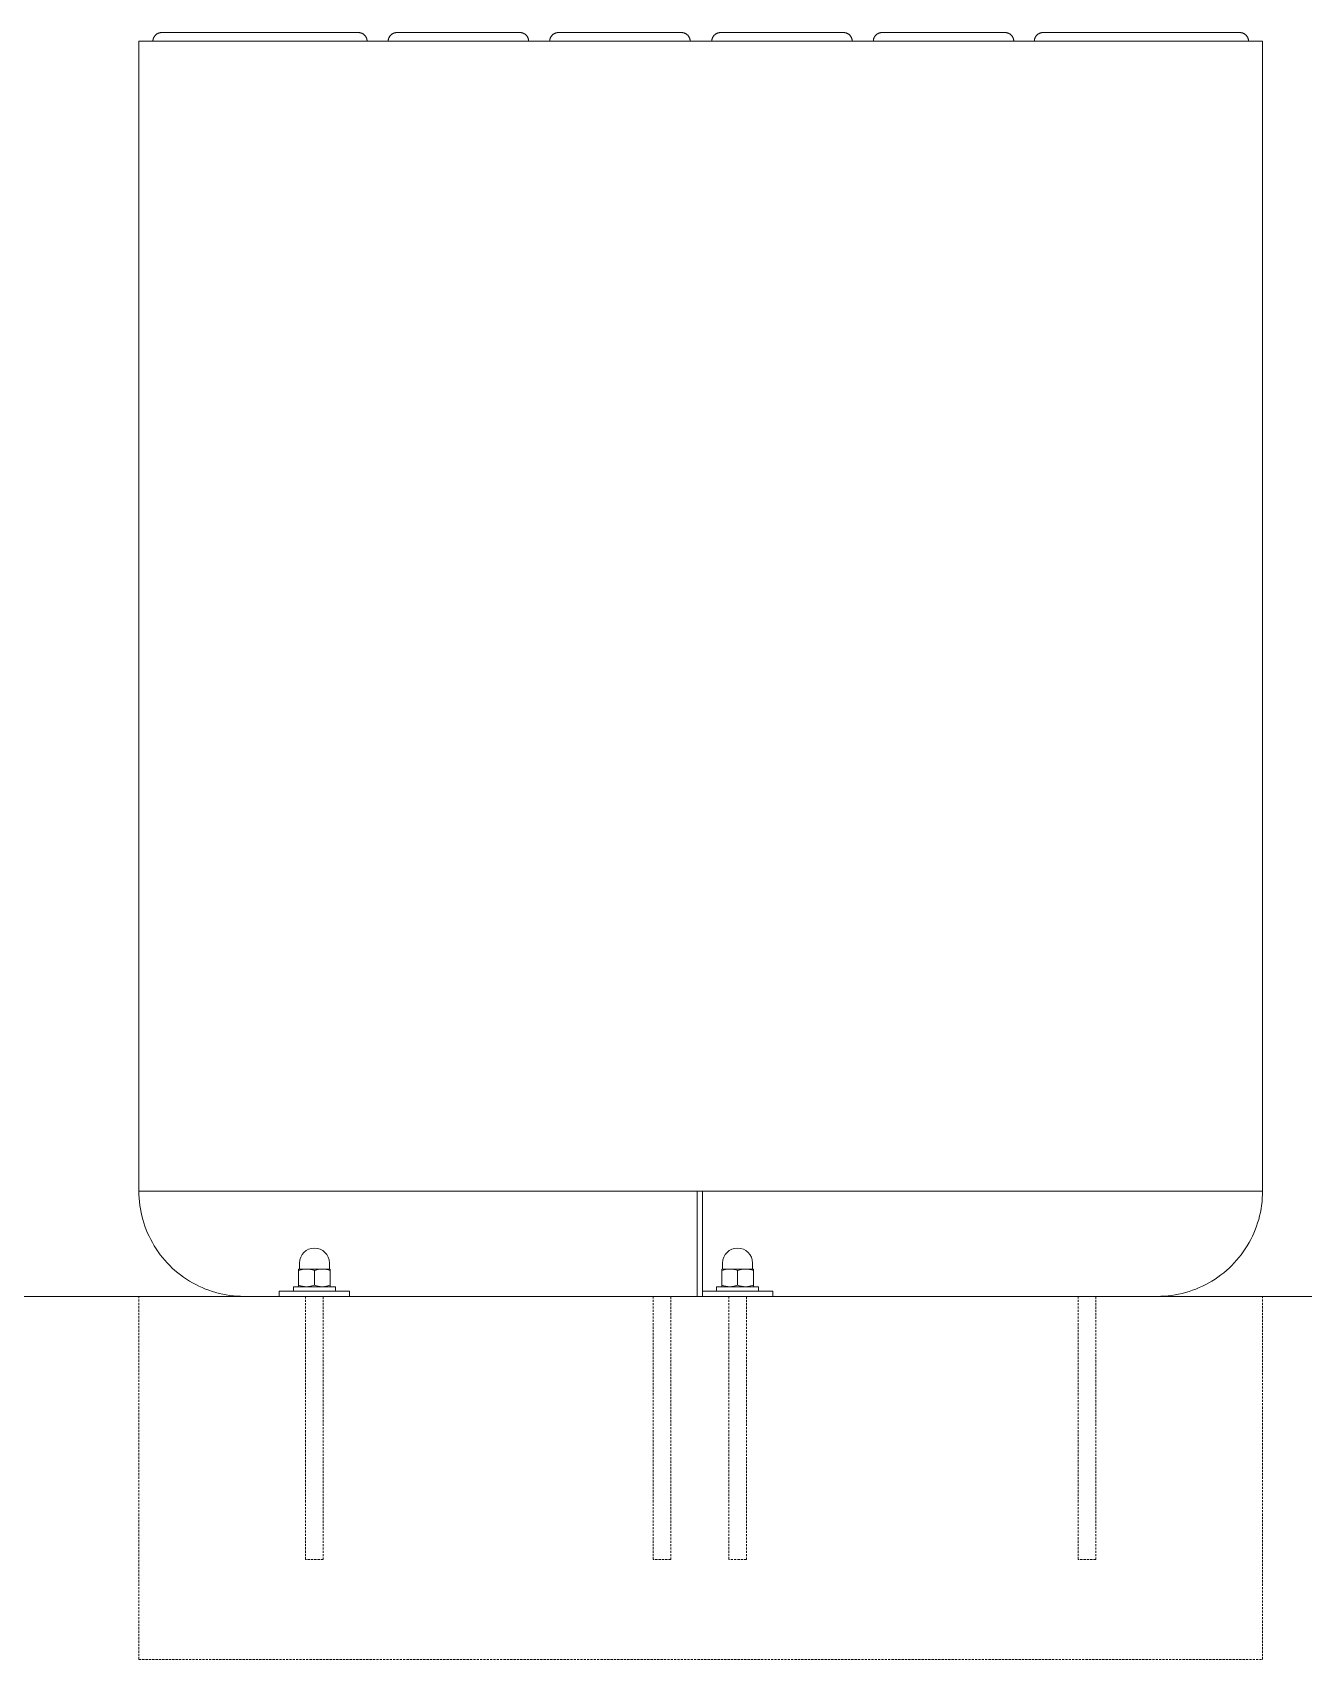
# Model space of a CAD drawing. Header units: millimetres. Extents: x 109 to 2437, y 94 to 1800.
# Drawn here: x 833 to 1557, y 813 to 1740 of the extents above; entities that cross this region are included whole.
import ezdxf

# ---------------------------------------------------------------- set-up
doc = ezdxf.new("R2010")
doc.units = ezdxf.units.MM
doc.linetypes.add('HIDDEN', pattern=[1.905, 1.27, -0.635])
doc.layers.add('ZANO_R', color=7, linetype='Continuous', lineweight=0)
doc.layers.add('ZANO_R_przerywana', color=7, linetype='HIDDEN', lineweight=0)

msp = doc.modelspace()

# ---------------------------------------------------------------- linework, layer by layer
at = {"layer": 'ZANO_R'}
for p, q in [((893.28, 1735.22), (893.28, 1080.22)), ((1533.28, 1735.22), (893.28, 1735.22)), ((901.29, 1735.56), (901.28, 1735.39)), ((901.28, 1735.39), (901.28, 1735.22)), ((901.31, 1735.73), (901.29, 1735.56)), ((901.33, 1735.9), (901.31, 1735.73)), ((901.35, 1736.07), (901.33, 1735.9)), ((901.38, 1736.23), (901.35, 1736.07)), ((901.42, 1736.4), (901.38, 1736.23)), ((901.46, 1736.57), (901.42, 1736.4)), ((901.51, 1736.73), (901.46, 1736.57)), ((901.57, 1736.89), (901.51, 1736.73)), ((901.63, 1737.05), (901.57, 1736.89)), ((901.69, 1737.21), (901.63, 1737.05)), ((901.76, 1737.36), (901.69, 1737.21)), ((901.84, 1737.52), (901.76, 1737.36)), ((901.92, 1737.67), (901.84, 1737.52)), ((902.01, 1737.81), (901.92, 1737.67)), ((902.1, 1737.96), (902.01, 1737.81)), ((902.19, 1738.1), (902.1, 1737.96)), ((902.3, 1738.24), (902.19, 1738.1)), ((902.4, 1738.37), (902.3, 1738.24)), ((902.51, 1738.5), (902.4, 1738.37)), ((902.63, 1738.63), (902.51, 1738.5)), ((902.74, 1738.75), (902.63, 1738.63)), ((902.87, 1738.87), (902.74, 1738.75)), ((902.99, 1738.98), (902.87, 1738.87)), ((903.12, 1739.09), (902.99, 1738.98)), ((903.26, 1739.2), (903.12, 1739.09)), ((903.4, 1739.3), (903.26, 1739.2)), ((903.54, 1739.4), (903.4, 1739.3)), ((903.68, 1739.49), (903.54, 1739.4)), ((903.83, 1739.57), (903.68, 1739.49)), ((903.98, 1739.66), (903.83, 1739.57)), ((904.13, 1739.73), (903.98, 1739.66)), ((904.29, 1739.8), (904.13, 1739.73)), ((904.45, 1739.87), (904.29, 1739.8)), ((904.6, 1739.93), (904.45, 1739.87)), ((904.77, 1739.98), (904.6, 1739.93)), ((904.93, 1740.03), (904.77, 1739.98)), ((905.1, 1740.07), (904.93, 1740.03)), ((905.26, 1740.11), (905.1, 1740.07)), ((905.43, 1740.14), (905.26, 1740.11)), ((905.6, 1740.17), (905.43, 1740.14)), ((905.77, 1740.19), (905.6, 1740.17)), ((905.94, 1740.2), (905.77, 1740.19)), ((906.11, 1740.21), (905.94, 1740.2)), ((906.28, 1740.22), (906.11, 1740.21)), ((906.28, 1740.22), (906.28, 1740.22)), ((906.29, 1740.22), (906.28, 1740.22)), ((906.29, 1740.22), (906.29, 1740.22)), ((906.29, 1740.22), (906.29, 1740.22)), ((906.3, 1740.22), (906.29, 1740.22)), ((906.29, 1740.22), (906.29, 1740.22)), ((906.31, 1740.22), (906.3, 1740.22)), ((906.32, 1740.22), (906.31, 1740.22)), ((906.32, 1740.22), (906.32, 1740.22)), ((906.33, 1740.22), (906.32, 1740.22)), ((906.34, 1740.22), (906.33, 1740.22)), ((906.35, 1740.22), (906.34, 1740.22)), ((906.36, 1740.22), (906.35, 1740.22)), ((906.37, 1740.22), (906.36, 1740.22)), ((906.39, 1740.22), (906.37, 1740.22)), ((907.55, 1740.22), (906.39, 1740.22)), ((907.74, 1740.22), (907.55, 1740.22)), ((914.5, 1740.22), (907.74, 1740.22)), ((914.98, 1740.22), (914.5, 1740.22)), ((929.59, 1740.22), (914.98, 1740.22)), ((929.61, 1740.22), (929.59, 1740.22)), ((930.01, 1740.22), (929.61, 1740.22)), ((930.02, 1740.22), (930.01, 1740.22)), ((930.42, 1740.22), (930.02, 1740.22)), ((930.44, 1740.22), (930.42, 1740.22)), ((930.84, 1740.22), (930.44, 1740.22)), ((930.85, 1740.22), (930.84, 1740.22)), ((931.26, 1740.22), (930.85, 1740.22)), ((931.28, 1740.22), (931.26, 1740.22)), ((931.69, 1740.22), (931.28, 1740.22)), ((931.7, 1740.22), (931.69, 1740.22)), ((932.12, 1740.22), (931.7, 1740.22)), ((932.13, 1740.22), (932.12, 1740.22)), ((932.56, 1740.22), (932.13, 1740.22)), ((932.56, 1740.22), (932.56, 1740.22)), ((932.99, 1740.22), (932.56, 1740.22)), ((933, 1740.22), (932.99, 1740.22)), ((933.43, 1740.22), (933, 1740.22)), ((933.44, 1740.22), (933.43, 1740.22)), ((933.88, 1740.22), (933.44, 1740.22)), ((933.88, 1740.22), (933.88, 1740.22)), ((934.32, 1740.22), (933.88, 1740.22)), ((1018.28, 1740.22), (934.32, 1740.22)), ((1018.28, 1740.22), (1018.45, 1740.21)), ((1018.45, 1740.21), (1018.62, 1740.2)), ((1018.62, 1740.2), (1018.79, 1740.19)), ((1018.79, 1740.19), (1018.96, 1740.17)), ((1018.96, 1740.17), (1019.13, 1740.14)), ((1019.13, 1740.14), (1019.3, 1740.11)), ((1019.3, 1740.11), (1019.46, 1740.07)), ((1019.46, 1740.07), (1019.63, 1740.03)), ((1019.63, 1740.03), (1019.79, 1739.98)), ((1019.79, 1739.98), (1019.95, 1739.93)), ((1019.95, 1739.93), (1020.11, 1739.87)), ((1020.11, 1739.87), (1020.27, 1739.8)), ((1020.27, 1739.8), (1020.43, 1739.73)), ((1020.43, 1739.73), (1020.58, 1739.66)), ((1020.58, 1739.66), (1020.73, 1739.57)), ((1020.73, 1739.57), (1020.88, 1739.49)), ((1020.88, 1739.49), (1021.02, 1739.4)), ((1021.02, 1739.4), (1021.16, 1739.3)), ((1021.16, 1739.3), (1021.3, 1739.2)), ((1021.3, 1739.2), (1021.43, 1739.09)), ((1021.43, 1739.09), (1021.57, 1738.98)), ((1021.57, 1738.98), (1021.69, 1738.87)), ((1021.69, 1738.87), (1021.81, 1738.75)), ((1021.81, 1738.75), (1021.93, 1738.63)), ((1021.93, 1738.63), (1022.05, 1738.5)), ((1022.05, 1738.5), (1022.16, 1738.37)), ((1022.16, 1738.37), (1022.26, 1738.24)), ((1022.26, 1738.24), (1022.36, 1738.1)), ((1022.36, 1738.1), (1022.46, 1737.96)), ((1022.46, 1737.96), (1022.55, 1737.81)), ((1022.55, 1737.81), (1022.64, 1737.67)), ((1022.64, 1737.67), (1022.72, 1737.52)), ((1022.72, 1737.52), (1022.79, 1737.36)), ((1022.79, 1737.36), (1022.87, 1737.21)), ((1022.87, 1737.21), (1022.93, 1737.05)), ((1022.93, 1737.05), (1022.99, 1736.89)), ((1022.99, 1736.89), (1023.05, 1736.73)), ((1023.05, 1736.73), (1023.09, 1736.57)), ((1023.09, 1736.57), (1023.14, 1736.4)), ((1023.14, 1736.4), (1023.17, 1736.23)), ((1023.17, 1736.23), (1023.21, 1736.07)), ((1023.21, 1736.07), (1023.23, 1735.9)), ((1023.23, 1735.9), (1023.25, 1735.73)), ((1023.25, 1735.73), (1023.27, 1735.56)), ((1023.27, 1735.56), (1023.28, 1735.39)), ((1023.28, 1735.39), (1023.28, 1735.22)), ((1035.29, 1735.56), (1035.28, 1735.39)), ((1035.28, 1735.39), (1035.28, 1735.22)), ((1035.31, 1735.73), (1035.29, 1735.56)), ((1035.33, 1735.9), (1035.31, 1735.73)), ((1035.35, 1736.07), (1035.33, 1735.9)), ((1035.38, 1736.23), (1035.35, 1736.07)), ((1035.42, 1736.4), (1035.38, 1736.23)), ((1035.46, 1736.57), (1035.42, 1736.4)), ((1035.51, 1736.73), (1035.46, 1736.57)), ((1035.57, 1736.89), (1035.51, 1736.73)), ((1035.63, 1737.05), (1035.57, 1736.89)), ((1035.69, 1737.21), (1035.63, 1737.05)), ((1035.76, 1737.36), (1035.69, 1737.21)), ((1035.84, 1737.52), (1035.76, 1737.36)), ((1035.92, 1737.67), (1035.84, 1737.52)), ((1036.01, 1737.81), (1035.92, 1737.67)), ((1036.1, 1737.96), (1036.01, 1737.81)), ((1036.19, 1738.1), (1036.1, 1737.96)), ((1036.3, 1738.24), (1036.19, 1738.1)), ((1036.4, 1738.37), (1036.3, 1738.24)), ((1036.51, 1738.5), (1036.4, 1738.37)), ((1036.63, 1738.63), (1036.51, 1738.5)), ((1036.74, 1738.75), (1036.63, 1738.63)), ((1036.87, 1738.87), (1036.74, 1738.75)), ((1036.99, 1738.98), (1036.87, 1738.87)), ((1037.12, 1739.09), (1036.99, 1738.98)), ((1037.26, 1739.2), (1037.12, 1739.09)), ((1037.4, 1739.3), (1037.26, 1739.2)), ((1037.54, 1739.4), (1037.4, 1739.3)), ((1037.68, 1739.49), (1037.54, 1739.4)), ((1037.83, 1739.57), (1037.68, 1739.49)), ((1037.98, 1739.66), (1037.83, 1739.57)), ((1038.13, 1739.73), (1037.98, 1739.66)), ((1038.29, 1739.8), (1038.13, 1739.73)), ((1038.45, 1739.87), (1038.29, 1739.8)), ((1038.6, 1739.93), (1038.45, 1739.87)), ((1038.77, 1739.98), (1038.6, 1739.93)), ((1038.93, 1740.03), (1038.77, 1739.98)), ((1039.1, 1740.07), (1038.93, 1740.03)), ((1039.26, 1740.11), (1039.1, 1740.07)), ((1039.43, 1740.14), (1039.26, 1740.11)), ((1039.6, 1740.17), (1039.43, 1740.14)), ((1039.77, 1740.19), (1039.6, 1740.17)), ((1039.94, 1740.2), (1039.77, 1740.19)), ((1040.11, 1740.21), (1039.94, 1740.2)), ((1040.28, 1740.22), (1040.11, 1740.21)), ((1040.28, 1740.22), (1073.4, 1740.22)), ((1073.4, 1740.22), (1073.59, 1740.22)), ((1073.59, 1740.22), (1073.95, 1740.22)), ((1073.95, 1740.22), (1074.14, 1740.22)), ((1074.14, 1740.22), (1074.5, 1740.22)), ((1074.5, 1740.22), (1110.28, 1740.22)), ((1110.45, 1740.21), (1110.28, 1740.22)), ((1110.62, 1740.2), (1110.45, 1740.21)), ((1110.79, 1740.19), (1110.62, 1740.2)), ((1110.96, 1740.17), (1110.79, 1740.19)), ((1111.13, 1740.14), (1110.96, 1740.17)), ((1111.3, 1740.11), (1111.13, 1740.14)), ((1111.46, 1740.07), (1111.3, 1740.11)), ((1111.63, 1740.03), (1111.46, 1740.07)), ((1111.79, 1739.98), (1111.63, 1740.03)), ((1111.95, 1739.93), (1111.79, 1739.98)), ((1112.11, 1739.87), (1111.95, 1739.93)), ((1112.27, 1739.8), (1112.11, 1739.87)), ((1112.43, 1739.73), (1112.27, 1739.8)), ((1112.58, 1739.66), (1112.43, 1739.73)), ((1112.73, 1739.57), (1112.58, 1739.66)), ((1112.88, 1739.49), (1112.73, 1739.57)), ((1113.02, 1739.4), (1112.88, 1739.49)), ((1113.16, 1739.3), (1113.02, 1739.4)), ((1113.3, 1739.2), (1113.16, 1739.3)), ((1113.43, 1739.09), (1113.3, 1739.2)), ((1113.57, 1738.98), (1113.43, 1739.09)), ((1113.69, 1738.87), (1113.57, 1738.98)), ((1113.81, 1738.75), (1113.69, 1738.87)), ((1113.93, 1738.63), (1113.81, 1738.75)), ((1114.05, 1738.5), (1113.93, 1738.63)), ((1114.16, 1738.37), (1114.05, 1738.5)), ((1114.26, 1738.24), (1114.16, 1738.37)), ((1114.36, 1738.1), (1114.26, 1738.24)), ((1114.46, 1737.96), (1114.36, 1738.1)), ((1114.55, 1737.81), (1114.46, 1737.96)), ((1114.64, 1737.67), (1114.55, 1737.81)), ((1114.72, 1737.52), (1114.64, 1737.67)), ((1114.79, 1737.36), (1114.72, 1737.52)), ((1114.87, 1737.21), (1114.79, 1737.36)), ((1114.93, 1737.05), (1114.87, 1737.21)), ((1114.99, 1736.89), (1114.93, 1737.05)), ((1115.05, 1736.73), (1114.99, 1736.89)), ((1115.09, 1736.57), (1115.05, 1736.73)), ((1115.14, 1736.4), (1115.09, 1736.57)), ((1115.17, 1736.23), (1115.14, 1736.4)), ((1115.21, 1736.07), (1115.17, 1736.23)), ((1115.23, 1735.9), (1115.21, 1736.07)), ((1115.25, 1735.73), (1115.23, 1735.9)), ((1115.27, 1735.56), (1115.25, 1735.73)), ((1115.28, 1735.39), (1115.27, 1735.56)), ((1115.28, 1735.22), (1115.28, 1735.39)), ((1127.29, 1735.56), (1127.28, 1735.39)), ((1127.28, 1735.39), (1127.28, 1735.22)), ((1127.31, 1735.73), (1127.29, 1735.56)), ((1127.33, 1735.9), (1127.31, 1735.73)), ((1127.35, 1736.07), (1127.33, 1735.9)), ((1127.38, 1736.23), (1127.35, 1736.07)), ((1127.42, 1736.4), (1127.38, 1736.23)), ((1127.46, 1736.57), (1127.42, 1736.4)), ((1127.51, 1736.73), (1127.46, 1736.57)), ((1127.57, 1736.89), (1127.51, 1736.73)), ((1127.63, 1737.05), (1127.57, 1736.89)), ((1127.69, 1737.21), (1127.63, 1737.05)), ((1127.76, 1737.36), (1127.69, 1737.21)), ((1127.84, 1737.52), (1127.76, 1737.36)), ((1127.92, 1737.67), (1127.84, 1737.52)), ((1128.01, 1737.81), (1127.92, 1737.67)), ((1128.1, 1737.96), (1128.01, 1737.81)), ((1128.19, 1738.1), (1128.1, 1737.96)), ((1128.3, 1738.24), (1128.19, 1738.1)), ((1128.4, 1738.37), (1128.3, 1738.24)), ((1128.51, 1738.5), (1128.4, 1738.37)), ((1128.63, 1738.63), (1128.51, 1738.5)), ((1128.74, 1738.75), (1128.63, 1738.63)), ((1128.87, 1738.87), (1128.74, 1738.75)), ((1128.99, 1738.98), (1128.87, 1738.87)), ((1129.12, 1739.09), (1128.99, 1738.98)), ((1129.26, 1739.2), (1129.12, 1739.09)), ((1129.4, 1739.3), (1129.26, 1739.2)), ((1129.54, 1739.4), (1129.4, 1739.3)), ((1129.68, 1739.49), (1129.54, 1739.4)), ((1129.83, 1739.57), (1129.68, 1739.49)), ((1129.98, 1739.66), (1129.83, 1739.57)), ((1130.13, 1739.73), (1129.98, 1739.66)), ((1130.29, 1739.8), (1130.13, 1739.73)), ((1130.45, 1739.87), (1130.29, 1739.8)), ((1130.6, 1739.93), (1130.45, 1739.87)), ((1130.77, 1739.98), (1130.6, 1739.93)), ((1130.93, 1740.03), (1130.77, 1739.98)), ((1131.1, 1740.07), (1130.93, 1740.03)), ((1131.26, 1740.11), (1131.1, 1740.07)), ((1131.43, 1740.14), (1131.26, 1740.11)), ((1131.6, 1740.17), (1131.43, 1740.14)), ((1131.77, 1740.19), (1131.6, 1740.17)), ((1131.94, 1740.2), (1131.77, 1740.19)), ((1132.11, 1740.21), (1131.94, 1740.2)), ((1132.28, 1740.22), (1132.11, 1740.21)), ((1132.28, 1740.22), (1167.09, 1740.22)), ((1167.09, 1740.22), (1167.52, 1740.22)), ((1167.52, 1740.22), (1167.64, 1740.22)), ((1167.64, 1740.22), (1185.09, 1740.22)), ((1185.09, 1740.22), (1202.28, 1740.22)), ((1202.45, 1740.21), (1202.28, 1740.22)), ((1202.62, 1740.2), (1202.45, 1740.21)), ((1202.79, 1740.19), (1202.62, 1740.2)), ((1202.96, 1740.17), (1202.79, 1740.19)), ((1203.13, 1740.14), (1202.96, 1740.17)), ((1203.3, 1740.11), (1203.13, 1740.14)), ((1203.46, 1740.07), (1203.3, 1740.11)), ((1203.63, 1740.03), (1203.46, 1740.07)), ((1203.79, 1739.98), (1203.63, 1740.03)), ((1203.95, 1739.93), (1203.79, 1739.98)), ((1204.11, 1739.87), (1203.95, 1739.93)), ((1204.27, 1739.8), (1204.11, 1739.87)), ((1204.43, 1739.73), (1204.27, 1739.8)), ((1204.58, 1739.66), (1204.43, 1739.73)), ((1204.73, 1739.57), (1204.58, 1739.66)), ((1204.88, 1739.49), (1204.73, 1739.57)), ((1205.02, 1739.4), (1204.88, 1739.49)), ((1205.16, 1739.3), (1205.02, 1739.4)), ((1205.3, 1739.2), (1205.16, 1739.3)), ((1205.43, 1739.09), (1205.3, 1739.2)), ((1205.57, 1738.98), (1205.43, 1739.09)), ((1205.69, 1738.87), (1205.57, 1738.98)), ((1205.81, 1738.75), (1205.69, 1738.87)), ((1205.93, 1738.63), (1205.81, 1738.75)), ((1206.05, 1738.5), (1205.93, 1738.63)), ((1206.16, 1738.37), (1206.05, 1738.5)), ((1206.26, 1738.24), (1206.16, 1738.37)), ((1206.36, 1738.1), (1206.26, 1738.24)), ((1206.46, 1737.96), (1206.36, 1738.1)), ((1206.55, 1737.81), (1206.46, 1737.96)), ((1206.64, 1737.67), (1206.55, 1737.81)), ((1206.72, 1737.52), (1206.64, 1737.67)), ((1206.79, 1737.36), (1206.72, 1737.52)), ((1206.87, 1737.21), (1206.79, 1737.36)), ((1206.93, 1737.05), (1206.87, 1737.21)), ((1206.99, 1736.89), (1206.93, 1737.05)), ((1207.05, 1736.73), (1206.99, 1736.89)), ((1207.09, 1736.57), (1207.05, 1736.73)), ((1207.14, 1736.4), (1207.09, 1736.57)), ((1207.17, 1736.23), (1207.14, 1736.4)), ((1207.21, 1736.07), (1207.17, 1736.23)), ((1207.23, 1735.9), (1207.21, 1736.07)), ((1207.25, 1735.73), (1207.23, 1735.9)), ((1207.27, 1735.56), (1207.25, 1735.73)), ((1207.28, 1735.39), (1207.27, 1735.56)), ((1207.28, 1735.22), (1207.28, 1735.39)), ((1219.6, 1735.56), (1219.59, 1735.39)), ((1219.59, 1735.39), (1219.59, 1735.22)), ((1219.61, 1735.73), (1219.6, 1735.56)), ((1219.63, 1735.9), (1219.61, 1735.73)), ((1219.66, 1736.07), (1219.63, 1735.9)), ((1219.69, 1736.23), (1219.66, 1736.07)), ((1219.73, 1736.4), (1219.69, 1736.23)), ((1219.77, 1736.57), (1219.73, 1736.4)), ((1219.82, 1736.73), (1219.77, 1736.57)), ((1219.87, 1736.89), (1219.82, 1736.73)), ((1219.93, 1737.05), (1219.87, 1736.89)), ((1220, 1737.21), (1219.93, 1737.05)), ((1220.07, 1737.36), (1220, 1737.21)), ((1220.15, 1737.52), (1220.07, 1737.36)), ((1220.23, 1737.67), (1220.15, 1737.52)), ((1220.31, 1737.81), (1220.23, 1737.67)), ((1220.4, 1737.96), (1220.31, 1737.81)), ((1220.5, 1738.1), (1220.4, 1737.96)), ((1220.6, 1738.24), (1220.5, 1738.1)), ((1220.71, 1738.37), (1220.6, 1738.24)), ((1220.82, 1738.5), (1220.71, 1738.37)), ((1220.93, 1738.63), (1220.82, 1738.5)), ((1221.05, 1738.75), (1220.93, 1738.63)), ((1221.17, 1738.87), (1221.05, 1738.75)), ((1221.3, 1738.98), (1221.17, 1738.87)), ((1221.43, 1739.09), (1221.3, 1738.98)), ((1221.56, 1739.2), (1221.43, 1739.09)), ((1221.7, 1739.3), (1221.56, 1739.2)), ((1221.84, 1739.4), (1221.7, 1739.3)), ((1221.99, 1739.49), (1221.84, 1739.4)), ((1222.14, 1739.57), (1221.99, 1739.49)), ((1222.29, 1739.66), (1222.14, 1739.57)), ((1222.44, 1739.73), (1222.29, 1739.66)), ((1222.59, 1739.8), (1222.44, 1739.73)), ((1222.75, 1739.87), (1222.59, 1739.8)), ((1222.91, 1739.93), (1222.75, 1739.87)), ((1223.07, 1739.98), (1222.91, 1739.93)), ((1223.24, 1740.03), (1223.07, 1739.98)), ((1223.4, 1740.07), (1223.24, 1740.03)), ((1223.57, 1740.11), (1223.4, 1740.07)), ((1223.74, 1740.14), (1223.57, 1740.11)), ((1223.9, 1740.17), (1223.74, 1740.14)), ((1224.07, 1740.19), (1223.9, 1740.17)), ((1224.24, 1740.2), (1224.07, 1740.19)), ((1224.41, 1740.21), (1224.24, 1740.2)), ((1224.59, 1740.22), (1224.41, 1740.21)), ((1241.78, 1740.22), (1224.59, 1740.22)), ((1259.23, 1740.22), (1241.78, 1740.22)), ((1259.35, 1740.22), (1259.23, 1740.22)), ((1259.78, 1740.22), (1259.35, 1740.22)), ((1294.59, 1740.22), (1259.78, 1740.22)), ((1294.76, 1740.21), (1294.59, 1740.22)), ((1294.93, 1740.2), (1294.76, 1740.21)), ((1295.1, 1740.19), (1294.93, 1740.2)), ((1295.27, 1740.17), (1295.1, 1740.19)), ((1295.44, 1740.14), (1295.27, 1740.17)), ((1295.6, 1740.11), (1295.44, 1740.14)), ((1295.77, 1740.07), (1295.6, 1740.11)), ((1295.93, 1740.03), (1295.77, 1740.07)), ((1296.1, 1739.98), (1295.93, 1740.03)), ((1296.26, 1739.93), (1296.1, 1739.98)), ((1296.42, 1739.87), (1296.26, 1739.93)), ((1296.58, 1739.8), (1296.42, 1739.87)), ((1296.73, 1739.73), (1296.58, 1739.8)), ((1296.89, 1739.66), (1296.73, 1739.73)), ((1297.04, 1739.57), (1296.89, 1739.66)), ((1297.18, 1739.49), (1297.04, 1739.57)), ((1297.33, 1739.4), (1297.18, 1739.49)), ((1297.47, 1739.3), (1297.33, 1739.4)), ((1297.61, 1739.2), (1297.47, 1739.3)), ((1297.74, 1739.09), (1297.61, 1739.2)), ((1297.87, 1738.98), (1297.74, 1739.09)), ((1298, 1738.87), (1297.87, 1738.98)), ((1298.12, 1738.75), (1298, 1738.87)), ((1298.24, 1738.63), (1298.12, 1738.75)), ((1298.35, 1738.5), (1298.24, 1738.63)), ((1298.46, 1738.37), (1298.35, 1738.5)), ((1298.57, 1738.24), (1298.46, 1738.37)), ((1298.67, 1738.1), (1298.57, 1738.24)), ((1298.77, 1737.96), (1298.67, 1738.1)), ((1298.86, 1737.81), (1298.77, 1737.96)), ((1298.94, 1737.67), (1298.86, 1737.81)), ((1299.03, 1737.52), (1298.94, 1737.67)), ((1299.1, 1737.36), (1299.03, 1737.52)), ((1299.17, 1737.21), (1299.1, 1737.36)), ((1299.24, 1737.05), (1299.17, 1737.21)), ((1299.3, 1736.89), (1299.24, 1737.05)), ((1299.35, 1736.73), (1299.3, 1736.89)), ((1299.4, 1736.57), (1299.35, 1736.73)), ((1299.44, 1736.4), (1299.4, 1736.57)), ((1299.48, 1736.23), (1299.44, 1736.4)), ((1299.51, 1736.07), (1299.48, 1736.23)), ((1299.54, 1735.9), (1299.51, 1736.07)), ((1299.56, 1735.73), (1299.54, 1735.9)), ((1299.57, 1735.56), (1299.56, 1735.73)), ((1299.58, 1735.39), (1299.57, 1735.56)), ((1299.59, 1735.22), (1299.58, 1735.39)), ((1311.6, 1735.56), (1311.59, 1735.39)), ((1311.59, 1735.39), (1311.59, 1735.22)), ((1311.61, 1735.73), (1311.6, 1735.56)), ((1311.63, 1735.9), (1311.61, 1735.73)), ((1311.66, 1736.07), (1311.63, 1735.9)), ((1311.69, 1736.23), (1311.66, 1736.07)), ((1311.73, 1736.4), (1311.69, 1736.23)), ((1311.77, 1736.57), (1311.73, 1736.4)), ((1311.82, 1736.73), (1311.77, 1736.57)), ((1311.87, 1736.89), (1311.82, 1736.73)), ((1311.93, 1737.05), (1311.87, 1736.89)), ((1312, 1737.21), (1311.93, 1737.05)), ((1312.07, 1737.36), (1312, 1737.21)), ((1312.15, 1737.52), (1312.07, 1737.36)), ((1312.23, 1737.67), (1312.15, 1737.52)), ((1312.31, 1737.81), (1312.23, 1737.67)), ((1312.4, 1737.96), (1312.31, 1737.81)), ((1312.5, 1738.1), (1312.4, 1737.96)), ((1312.6, 1738.24), (1312.5, 1738.1)), ((1312.71, 1738.37), (1312.6, 1738.24)), ((1312.82, 1738.5), (1312.71, 1738.37)), ((1312.93, 1738.63), (1312.82, 1738.5)), ((1313.05, 1738.75), (1312.93, 1738.63)), ((1313.17, 1738.87), (1313.05, 1738.75)), ((1313.3, 1738.98), (1313.17, 1738.87)), ((1313.43, 1739.09), (1313.3, 1738.98)), ((1313.56, 1739.2), (1313.43, 1739.09)), ((1313.7, 1739.3), (1313.56, 1739.2)), ((1313.84, 1739.4), (1313.7, 1739.3)), ((1313.99, 1739.49), (1313.84, 1739.4)), ((1314.14, 1739.57), (1313.99, 1739.49)), ((1314.29, 1739.66), (1314.14, 1739.57)), ((1314.44, 1739.73), (1314.29, 1739.66)), ((1314.59, 1739.8), (1314.44, 1739.73)), ((1314.75, 1739.87), (1314.59, 1739.8)), ((1314.91, 1739.93), (1314.75, 1739.87)), ((1315.07, 1739.98), (1314.91, 1739.93)), ((1315.24, 1740.03), (1315.07, 1739.98)), ((1315.4, 1740.07), (1315.24, 1740.03)), ((1315.57, 1740.11), (1315.4, 1740.07)), ((1315.74, 1740.14), (1315.57, 1740.11)), ((1315.9, 1740.17), (1315.74, 1740.14)), ((1316.07, 1740.19), (1315.9, 1740.17)), ((1316.24, 1740.2), (1316.07, 1740.19)), ((1316.41, 1740.21), (1316.24, 1740.2)), ((1316.59, 1740.22), (1316.41, 1740.21)), ((1352.37, 1740.22), (1316.59, 1740.22)), ((1352.73, 1740.22), (1352.37, 1740.22)), ((1352.92, 1740.22), (1352.73, 1740.22)), ((1353.28, 1740.22), (1352.92, 1740.22)), ((1353.47, 1740.22), (1353.28, 1740.22)), ((1386.59, 1740.22), (1353.47, 1740.22)), ((1386.76, 1740.21), (1386.59, 1740.22)), ((1386.93, 1740.2), (1386.76, 1740.21)), ((1387.1, 1740.19), (1386.93, 1740.2)), ((1387.27, 1740.17), (1387.1, 1740.19)), ((1387.44, 1740.14), (1387.27, 1740.17)), ((1387.6, 1740.11), (1387.44, 1740.14)), ((1387.77, 1740.07), (1387.6, 1740.11)), ((1387.93, 1740.03), (1387.77, 1740.07)), ((1388.1, 1739.98), (1387.93, 1740.03)), ((1388.26, 1739.93), (1388.1, 1739.98)), ((1388.42, 1739.87), (1388.26, 1739.93)), ((1388.58, 1739.8), (1388.42, 1739.87)), ((1388.73, 1739.73), (1388.58, 1739.8)), ((1388.89, 1739.66), (1388.73, 1739.73)), ((1389.04, 1739.57), (1388.89, 1739.66)), ((1389.18, 1739.49), (1389.04, 1739.57)), ((1389.33, 1739.4), (1389.18, 1739.49)), ((1389.47, 1739.3), (1389.33, 1739.4)), ((1389.61, 1739.2), (1389.47, 1739.3)), ((1389.74, 1739.09), (1389.61, 1739.2)), ((1389.87, 1738.98), (1389.74, 1739.09)), ((1390, 1738.87), (1389.87, 1738.98)), ((1390.12, 1738.75), (1390, 1738.87)), ((1390.24, 1738.63), (1390.12, 1738.75)), ((1390.35, 1738.5), (1390.24, 1738.63)), ((1390.46, 1738.37), (1390.35, 1738.5)), ((1390.57, 1738.24), (1390.46, 1738.37)), ((1390.67, 1738.1), (1390.57, 1738.24)), ((1390.77, 1737.96), (1390.67, 1738.1)), ((1390.86, 1737.81), (1390.77, 1737.96)), ((1390.94, 1737.67), (1390.86, 1737.81)), ((1391.03, 1737.52), (1390.94, 1737.67)), ((1391.1, 1737.36), (1391.03, 1737.52)), ((1391.17, 1737.21), (1391.1, 1737.36)), ((1391.24, 1737.05), (1391.17, 1737.21)), ((1391.3, 1736.89), (1391.24, 1737.05)), ((1391.35, 1736.73), (1391.3, 1736.89)), ((1391.4, 1736.57), (1391.35, 1736.73)), ((1391.44, 1736.4), (1391.4, 1736.57)), ((1391.48, 1736.23), (1391.44, 1736.4)), ((1391.51, 1736.07), (1391.48, 1736.23)), ((1391.54, 1735.9), (1391.51, 1736.07)), ((1391.56, 1735.73), (1391.54, 1735.9)), ((1391.57, 1735.56), (1391.56, 1735.73)), ((1391.58, 1735.39), (1391.57, 1735.56)), ((1391.59, 1735.22), (1391.58, 1735.39)), ((1403.29, 1735.56), (1403.28, 1735.39)), ((1403.28, 1735.39), (1403.28, 1735.22)), ((1403.31, 1735.73), (1403.29, 1735.56)), ((1403.33, 1735.9), (1403.31, 1735.73)), ((1403.35, 1736.07), (1403.33, 1735.9)), ((1403.38, 1736.23), (1403.35, 1736.07)), ((1403.42, 1736.4), (1403.38, 1736.23)), ((1403.46, 1736.57), (1403.42, 1736.4)), ((1403.51, 1736.73), (1403.46, 1736.57)), ((1403.57, 1736.89), (1403.51, 1736.73)), ((1403.63, 1737.05), (1403.57, 1736.89)), ((1403.69, 1737.21), (1403.63, 1737.05)), ((1403.76, 1737.36), (1403.69, 1737.21)), ((1403.84, 1737.52), (1403.76, 1737.36)), ((1403.92, 1737.67), (1403.84, 1737.52)), ((1404.01, 1737.81), (1403.92, 1737.67)), ((1404.1, 1737.96), (1404.01, 1737.81)), ((1404.19, 1738.1), (1404.1, 1737.96)), ((1404.3, 1738.24), (1404.19, 1738.1)), ((1404.4, 1738.37), (1404.3, 1738.24)), ((1404.51, 1738.5), (1404.4, 1738.37)), ((1404.63, 1738.63), (1404.51, 1738.5)), ((1404.74, 1738.75), (1404.63, 1738.63)), ((1404.87, 1738.87), (1404.74, 1738.75)), ((1404.99, 1738.98), (1404.87, 1738.87)), ((1405.12, 1739.09), (1404.99, 1738.98)), ((1405.26, 1739.2), (1405.12, 1739.09)), ((1405.4, 1739.3), (1405.26, 1739.2)), ((1405.54, 1739.4), (1405.4, 1739.3)), ((1405.68, 1739.49), (1405.54, 1739.4)), ((1405.83, 1739.57), (1405.68, 1739.49)), ((1405.98, 1739.66), (1405.83, 1739.57)), ((1406.13, 1739.73), (1405.98, 1739.66)), ((1406.29, 1739.8), (1406.13, 1739.73)), ((1406.45, 1739.87), (1406.29, 1739.8)), ((1406.6, 1739.93), (1406.45, 1739.87)), ((1406.77, 1739.98), (1406.6, 1739.93)), ((1406.93, 1740.03), (1406.77, 1739.98)), ((1407.1, 1740.07), (1406.93, 1740.03)), ((1407.26, 1740.11), (1407.1, 1740.07)), ((1407.43, 1740.14), (1407.26, 1740.11)), ((1407.6, 1740.17), (1407.43, 1740.14)), ((1407.77, 1740.19), (1407.6, 1740.17)), ((1407.94, 1740.2), (1407.77, 1740.19)), ((1408.11, 1740.21), (1407.94, 1740.2)), ((1408.28, 1740.22), (1408.11, 1740.21)), ((1492.23, 1740.22), (1408.28, 1740.22)), ((1492.68, 1740.22), (1492.23, 1740.22)), ((1492.68, 1740.22), (1492.68, 1740.22)), ((1493.12, 1740.22), (1492.68, 1740.22)), ((1493.13, 1740.22), (1493.12, 1740.22)), ((1493.56, 1740.22), (1493.13, 1740.22)), ((1493.57, 1740.22), (1493.56, 1740.22)), ((1494, 1740.22), (1493.57, 1740.22)), ((1494, 1740.22), (1494, 1740.22)), ((1494.43, 1740.22), (1494, 1740.22)), ((1494.44, 1740.22), (1494.43, 1740.22)), ((1494.86, 1740.22), (1494.44, 1740.22)), ((1494.87, 1740.22), (1494.86, 1740.22)), ((1495.28, 1740.22), (1494.87, 1740.22)), ((1495.29, 1740.22), (1495.28, 1740.22)), ((1495.7, 1740.22), (1495.29, 1740.22)), ((1495.72, 1740.22), (1495.7, 1740.22)), ((1496.12, 1740.22), (1495.72, 1740.22)), ((1496.14, 1740.22), (1496.12, 1740.22)), ((1496.54, 1740.22), (1496.14, 1740.22)), ((1496.55, 1740.22), (1496.54, 1740.22)), ((1496.95, 1740.22), (1496.55, 1740.22)), ((1496.97, 1740.22), (1496.95, 1740.22)), ((1511.58, 1740.22), (1496.97, 1740.22)), ((1512.06, 1740.22), (1511.58, 1740.22)), ((1518.82, 1740.22), (1512.06, 1740.22)), ((1519.01, 1740.22), (1518.82, 1740.22)), ((1520.17, 1740.22), (1519.01, 1740.22)), ((1520.18, 1740.22), (1520.17, 1740.22)), ((1520.2, 1740.22), (1520.18, 1740.22)), ((1520.21, 1740.22), (1520.2, 1740.22)), ((1520.22, 1740.22), (1520.21, 1740.22)), ((1520.23, 1740.22), (1520.22, 1740.22)), ((1520.24, 1740.22), (1520.23, 1740.22)), ((1520.24, 1740.22), (1520.24, 1740.22)), ((1520.25, 1740.22), (1520.24, 1740.22)), ((1520.26, 1740.22), (1520.25, 1740.22)), ((1520.27, 1740.22), (1520.26, 1740.22)), ((1520.26, 1740.22), (1520.26, 1740.22)), ((1520.28, 1740.22), (1520.27, 1740.22)), ((1520.27, 1740.22), (1520.27, 1740.22)), ((1520.27, 1740.22), (1520.27, 1740.22)), ((1520.27, 1740.22), (1520.27, 1740.22)), ((1520.28, 1740.22), (1520.45, 1740.21)), ((1520.45, 1740.21), (1520.62, 1740.2)), ((1520.62, 1740.2), (1520.79, 1740.19)), ((1520.79, 1740.19), (1520.96, 1740.17)), ((1520.96, 1740.17), (1521.13, 1740.14)), ((1521.13, 1740.14), (1521.3, 1740.11)), ((1521.3, 1740.11), (1521.46, 1740.07)), ((1521.46, 1740.07), (1521.63, 1740.03)), ((1521.63, 1740.03), (1521.79, 1739.98)), ((1521.79, 1739.98), (1521.95, 1739.93)), ((1521.95, 1739.93), (1522.11, 1739.87)), ((1522.11, 1739.87), (1522.27, 1739.8)), ((1522.27, 1739.8), (1522.43, 1739.73)), ((1522.43, 1739.73), (1522.58, 1739.66)), ((1522.58, 1739.66), (1522.73, 1739.57)), ((1522.73, 1739.57), (1522.88, 1739.49)), ((1522.88, 1739.49), (1523.02, 1739.4)), ((1523.02, 1739.4), (1523.16, 1739.3)), ((1523.16, 1739.3), (1523.3, 1739.2)), ((1523.3, 1739.2), (1523.43, 1739.09)), ((1523.43, 1739.09), (1523.57, 1738.98)), ((1523.57, 1738.98), (1523.69, 1738.87)), ((1523.69, 1738.87), (1523.81, 1738.75)), ((1523.81, 1738.75), (1523.93, 1738.63)), ((1523.93, 1738.63), (1524.05, 1738.5)), ((1524.05, 1738.5), (1524.16, 1738.37)), ((1524.16, 1738.37), (1524.26, 1738.24)), ((1524.26, 1738.24), (1524.36, 1738.1)), ((1524.36, 1738.1), (1524.46, 1737.96)), ((1524.46, 1737.96), (1524.55, 1737.81)), ((1524.55, 1737.81), (1524.64, 1737.67)), ((1524.64, 1737.67), (1524.72, 1737.52)), ((1524.72, 1737.52), (1524.79, 1737.36)), ((1524.79, 1737.36), (1524.87, 1737.21)), ((1524.87, 1737.21), (1524.93, 1737.05)), ((1524.93, 1737.05), (1524.99, 1736.89)), ((1524.99, 1736.89), (1525.05, 1736.73)), ((1525.05, 1736.73), (1525.09, 1736.57)), ((1525.09, 1736.57), (1525.14, 1736.4)), ((1525.14, 1736.4), (1525.17, 1736.23)), ((1525.17, 1736.23), (1525.21, 1736.07)), ((1525.21, 1736.07), (1525.23, 1735.9)), ((1525.23, 1735.9), (1525.25, 1735.73)), ((1525.25, 1735.73), (1525.27, 1735.56)), ((1525.27, 1735.56), (1525.28, 1735.39)), ((1525.28, 1735.39), (1525.28, 1735.22)), ((1533.28, 1735.22), (1533.28, 1080.22)), ((893.28, 1080.22), (1211.28, 1080.22)), ((893.32, 1078.17), (893.28, 1080.22)), ((893.42, 1076.12), (893.32, 1078.17)), ((893.6, 1074.08), (893.42, 1076.12)), ((1212.77, 1080.22), (1211.28, 1080.22)), ((1211.28, 1080.22), (1211.28, 1080.14)), ((1211.28, 1080.14), (1211.28, 1020.14)), ((1212.77, 1080.22), (1533.28, 1080.22)), ((1214.28, 1080.22), (1214.28, 1080.14)), ((1214.28, 1020.14), (1214.28, 1080.14)), ((1533.14, 1076.12), (1532.97, 1074.08)), ((1533.25, 1078.17), (1533.14, 1076.12)), ((1533.28, 1080.22), (1533.25, 1078.17)), ((1533.28, 1080.22), (1533.28, 1080.22)), ((893.84, 1072.05), (893.6, 1074.08)), ((894.16, 1070.02), (893.84, 1072.05)), ((894.54, 1068.01), (894.16, 1070.02)), ((894.99, 1066.01), (894.54, 1068.01)), ((895.51, 1064.03), (894.99, 1066.01)), ((1531.58, 1066.01), (1531.06, 1064.03)), ((1532.03, 1068.01), (1531.58, 1066.01)), ((1532.41, 1070.02), (1532.03, 1068.01)), ((1532.72, 1072.05), (1532.41, 1070.02)), ((1532.97, 1074.08), (1532.72, 1072.05)), ((896.09, 1062.07), (895.51, 1064.03)), ((896.75, 1060.12), (896.09, 1062.07)), ((897.47, 1058.21), (896.75, 1060.12)), ((898.25, 1056.31), (897.47, 1058.21)), ((1529.1, 1058.21), (1528.32, 1056.31)), ((1529.82, 1060.12), (1529.1, 1058.21)), ((1530.47, 1062.07), (1529.82, 1060.12)), ((1531.06, 1064.03), (1530.47, 1062.07)), ((899.1, 1054.45), (898.25, 1056.31)), ((900.01, 1052.61), (899.1, 1054.45)), ((900.98, 1050.81), (900.01, 1052.61)), ((902.02, 1049.04), (900.98, 1050.81)), ((903.11, 1047.31), (902.02, 1049.04)), ((1524.55, 1049.04), (1523.45, 1047.31)), ((1525.58, 1050.81), (1524.55, 1049.04)), ((1526.56, 1052.61), (1525.58, 1050.81)), ((1527.47, 1054.45), (1526.56, 1052.61)), ((1528.32, 1056.31), (1527.47, 1054.45)), ((904.26, 1045.62), (903.11, 1047.31)), ((905.47, 1043.96), (904.26, 1045.62)), ((906.74, 1042.35), (905.47, 1043.96)), ((908.06, 1040.78), (906.74, 1042.35)), ((909.43, 1039.26), (908.06, 1040.78)), ((910.86, 1037.79), (909.43, 1039.26)), ((984.78, 1039.22), (984.78, 1035.97)), ((1001.78, 1035.97), (1001.78, 1039.22)), ((1225.78, 1039.22), (1225.78, 1035.97)), ((1242.78, 1035.97), (1242.78, 1039.22)), ((1517.13, 1039.26), (1515.71, 1037.79)), ((1518.51, 1040.78), (1517.13, 1039.26)), ((1519.83, 1042.35), (1518.51, 1040.78)), ((1521.09, 1043.96), (1519.83, 1042.35)), ((1522.3, 1045.62), (1521.09, 1043.96)), ((1523.45, 1047.31), (1522.3, 1045.62)), ((912.33, 1036.37), (910.86, 1037.79)), ((913.85, 1034.99), (912.33, 1036.37)), ((915.42, 1033.67), (913.85, 1034.99)), ((917.03, 1032.41), (915.42, 1033.67)), ((918.68, 1031.2), (917.03, 1032.41)), ((920.38, 1030.05), (918.68, 1031.2)), ((922.11, 1028.95), (920.38, 1030.05)), ((923.88, 1027.92), (922.11, 1028.95)), ((984.28, 1034.91), (984.28, 1035.72)), ((988.78, 1035.72), (984.28, 1035.72)), ((984.28, 1034.91), (984.28, 1026.52)), ((997.78, 1035.72), (988.78, 1035.72)), ((993.28, 1034.91), (993.28, 1026.52)), ((1002.28, 1035.72), (997.78, 1035.72)), ((1002.28, 1034.91), (1002.28, 1035.72)), ((1002.28, 1034.91), (1002.28, 1026.52)), ((1225.28, 1034.91), (1225.28, 1035.72)), ((1229.78, 1035.72), (1225.28, 1035.72)), ((1225.28, 1034.91), (1225.28, 1026.52)), ((1238.78, 1035.72), (1229.78, 1035.72)), ((1234.28, 1034.91), (1234.28, 1026.52)), ((1243.28, 1035.72), (1238.78, 1035.72)), ((1243.28, 1034.91), (1243.28, 1035.72)), ((1243.28, 1034.91), (1243.28, 1026.52)), ((1504.46, 1028.95), (1502.69, 1027.92)), ((1506.19, 1030.05), (1504.46, 1028.95)), ((1507.88, 1031.2), (1506.19, 1030.05)), ((1509.54, 1032.41), (1507.88, 1031.2)), ((1511.15, 1033.67), (1509.54, 1032.41)), ((1512.72, 1034.99), (1511.15, 1033.67)), ((1514.24, 1036.37), (1512.72, 1034.99)), ((1515.71, 1037.79), (1514.24, 1036.37)), ((925.68, 1026.94), (923.88, 1027.92)), ((927.51, 1026.03), (925.68, 1026.94)), ((929.38, 1025.18), (927.51, 1026.03)), ((931.27, 1024.4), (929.38, 1025.18)), ((933.19, 1023.68), (931.27, 1024.4)), ((935.13, 1023.03), (933.19, 1023.68)), ((937.1, 1022.44), (935.13, 1023.03)), ((939.08, 1021.92), (937.1, 1022.44)), ((941.08, 1021.47), (939.08, 1021.92)), ((943.09, 1021.09), (941.08, 1021.47)), ((945.11, 1020.78), (943.09, 1021.09)), ((947.15, 1020.53), (945.11, 1020.78)), ((949.19, 1020.36), (947.15, 1020.53)), ((951.23, 1020.25), (949.19, 1020.36)), ((953.28, 1020.22), (951.23, 1020.25)), ((953.28, 1020.22), (973.28, 1020.22)), ((973.28, 1023.22), (973.28, 1020.22)), ((973.28, 1023.22), (993.28, 1023.22)), ((973.28, 1020.22), (993.28, 1020.22)), ((981.28, 1025.72), (981.28, 1023.22)), ((1005.28, 1025.72), (981.28, 1025.72)), ((984.28, 1025.72), (984.28, 1026.52)), ((993.28, 1023.22), (1013.28, 1023.22)), ((993.28, 1020.22), (1013.28, 1020.22)), ((1002.28, 1025.72), (1002.28, 1026.52)), ((1005.28, 1023.22), (1005.28, 1025.72)), ((1013.28, 1020.22), (1013.28, 1023.22)), ((1013.28, 1020.22), (1211.28, 1020.22)), ((1214.28, 1020.14), (1211.28, 1020.14)), ((1214.28, 1023.22), (1234.28, 1023.22)), ((1234.28, 1020.22), (1214.28, 1020.22)), ((1222.28, 1025.72), (1222.28, 1023.22)), ((1246.28, 1025.72), (1222.28, 1025.72)), ((1225.28, 1025.72), (1225.28, 1026.52)), ((1234.28, 1023.22), (1254.28, 1023.22)), ((1234.28, 1020.22), (1254.28, 1020.22)), ((1243.28, 1025.72), (1243.28, 1026.52)), ((1246.28, 1023.22), (1246.28, 1025.72)), ((1254.28, 1020.22), (1254.28, 1023.22)), ((1254.28, 1020.22), (1473.28, 1020.22)), ((1475.33, 1020.25), (1473.28, 1020.22)), ((1477.38, 1020.36), (1475.33, 1020.25)), ((1479.42, 1020.53), (1477.38, 1020.36)), ((1481.45, 1020.78), (1479.42, 1020.53)), ((1483.48, 1021.09), (1481.45, 1020.78)), ((1485.49, 1021.47), (1483.48, 1021.09)), ((1487.49, 1021.92), (1485.49, 1021.47)), ((1489.47, 1022.44), (1487.49, 1021.92)), ((1491.43, 1023.03), (1489.47, 1022.44)), ((1493.38, 1023.68), (1491.43, 1023.03)), ((1495.29, 1024.4), (1493.38, 1023.68)), ((1497.19, 1025.18), (1495.29, 1024.4)), ((1499.05, 1026.03), (1497.19, 1025.18)), ((1500.89, 1026.94), (1499.05, 1026.03)), ((1502.69, 1027.92), (1500.89, 1026.94))]:
    msp.add_line(p, q, dxfattribs=at)
at = {"layer": 'ZANO_R', "flags": 128}
for points in [[(984.28, 1034.91), (986.48, 1035.5), (988.78, 1035.72)], [(993.28, 1034.91), (995.48, 1035.5), (997.78, 1035.72)], [(1225.28, 1034.91), (1227.49, 1035.5), (1229.78, 1035.72)], [(1234.28, 1034.91), (1236.49, 1035.5), (1238.78, 1035.72)], [(993.28, 1026.52), (991.07, 1025.94), (988.78, 1025.72)], [(1002.28, 1026.52), (1000.07, 1025.94), (997.78, 1025.72)], [(1234.28, 1026.52), (1232.08, 1025.94), (1229.78, 1025.72)], [(1243.28, 1026.52), (1241.08, 1025.94), (1238.78, 1025.72)]]:
    msp.add_lwpolyline(points, dxfattribs=at)
at = {"layer": 'ZANO_R'}
for points in [[(1744.96, 1020.22), (119.68, 1020.22)], [(981.28, 1023.22), (1005.28, 1023.22)], [(1222.28, 1023.22), (1246.28, 1023.22)]]:
    msp.add_lwpolyline(points, dxfattribs=at)
for centre, radius, start, end in [((993.28, 1039.22), 8.5, 0, 180), ((1234.28, 1039.22), 8.5, 0, 180), ((984.53, 1035.97), 0.25, 270, 0), ((988.66, 1022.07), 13.64, 70.22691, 89.51668), ((997.66, 1022.07), 13.64, 70.22693, 89.51666), ((1002.03, 1035.97), 0.25, 180, 270), ((1225.53, 1035.97), 0.25, 270, 0), ((1229.67, 1022.07), 13.64, 70.22691, 89.51668), ((1238.67, 1022.07), 13.64, 70.22693, 89.51666), ((1243.03, 1035.97), 0.25, 180, 270), ((988.89, 1039.36), 13.64, 250.22787, 269.51642), ((997.89, 1039.36), 13.64, 250.22793, 269.5164), ((1229.9, 1039.36), 13.64, 250.22787, 269.51642), ((1238.9, 1039.36), 13.64, 250.22793, 269.5164)]:
    msp.add_arc(centre, radius, start, end, dxfattribs=at)
at = {"layer": 'ZANO_R_przerywana'}
for p, q in [((988.28, 1020.22), (988.28, 870.22)), ((998.28, 870.22), (998.28, 1020.22)), ((1186.28, 1020.22), (1186.28, 870.22)), ((1196.28, 870.22), (1196.28, 1020.22)), ((1229.28, 1020.22), (1229.28, 870.22)), ((1239.28, 870.22), (1239.28, 1020.22)), ((1428.28, 1020.22), (1428.28, 870.22)), ((1438.28, 870.22), (1438.28, 1020.22)), ((998.28, 870.22), (988.28, 870.22)), ((1196.28, 870.22), (1186.28, 870.22)), ((1239.28, 870.22), (1229.28, 870.22)), ((1438.28, 870.22), (1428.28, 870.22))]:
    msp.add_line(p, q, dxfattribs=at)
for points in [[(893.28, 813.36), (893.28, 1020.22)], [(1533.28, 813.36), (1533.28, 1020.22)], [(893.28, 813.36), (1533.28, 813.36)]]:
    msp.add_lwpolyline(points, dxfattribs=at)

doc.saveas('drawing.dxf')
